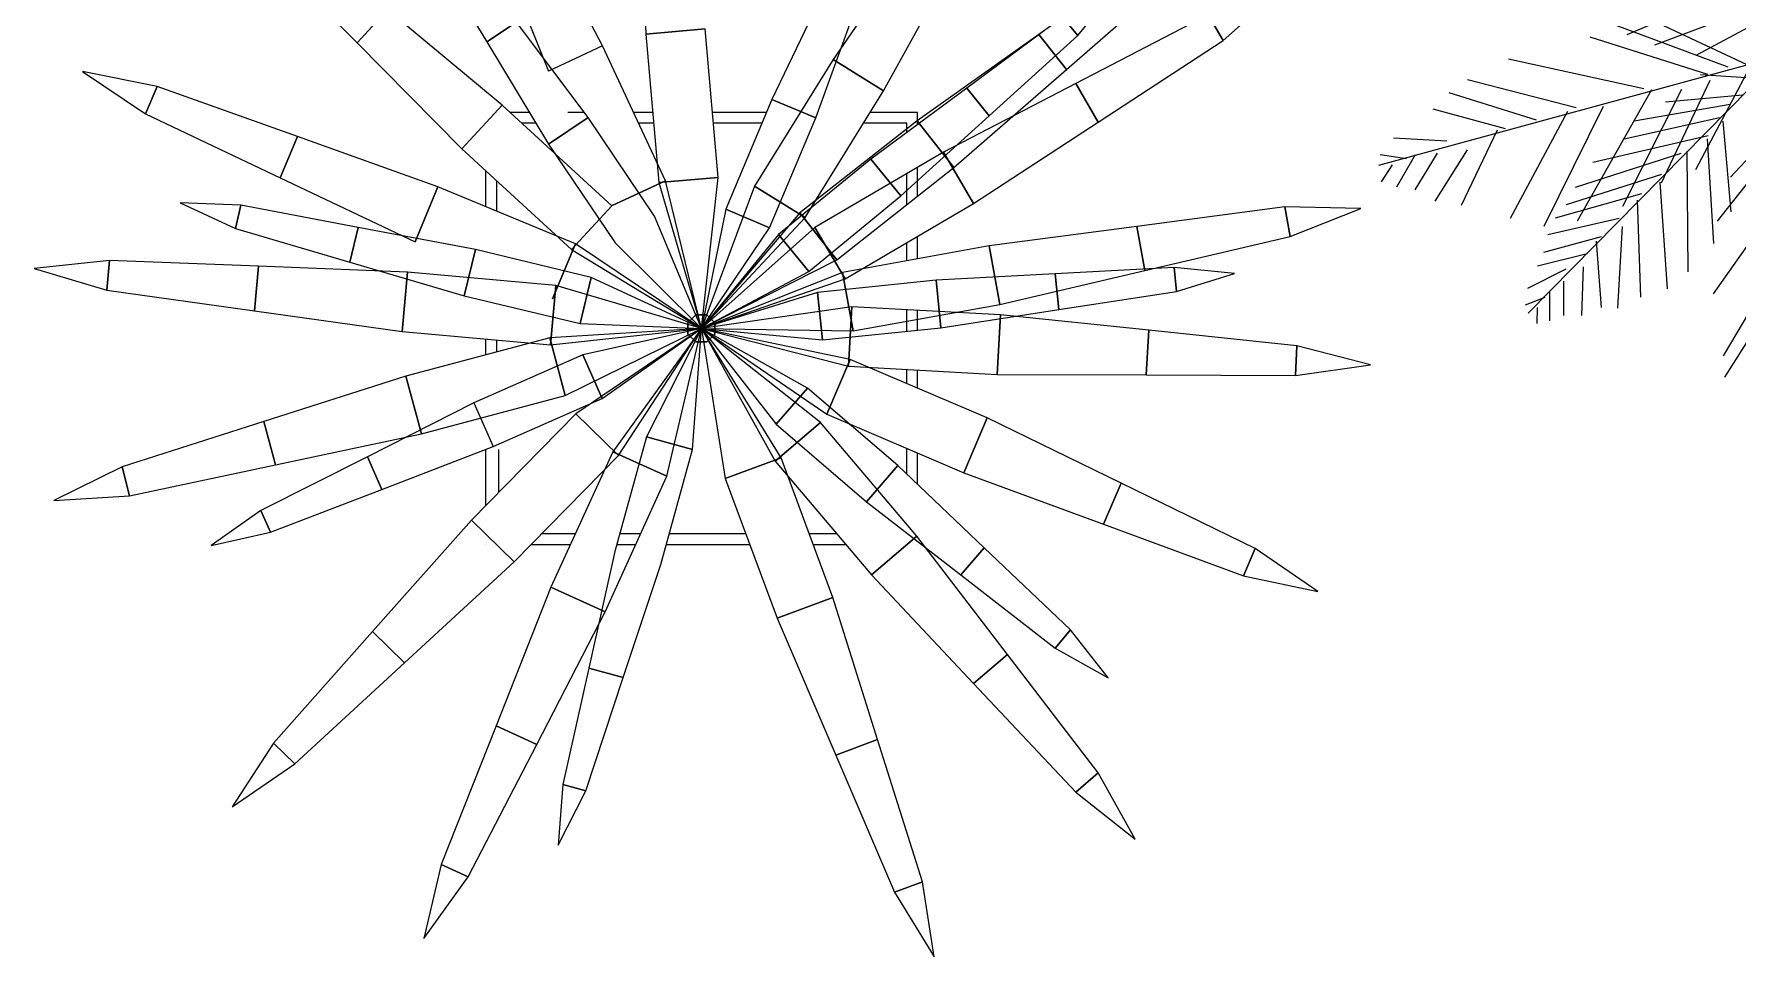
# Model space of a CAD drawing. Header units: inches. Extents: x -250485 to 735580, y -140410 to 288049.
# Drawn here: x 49043.86 to 49089.3, y 21801.2 to 21825.8 of the extents above; entities that cross this region are included whole.
import ezdxf

# ---------------------------------------------------------------- set-up
doc = ezdxf.new("R2010")
doc.units = ezdxf.units.IN
doc.header["$MEASUREMENT"] = 0
doc.layers.get('0').update_dxf_attribs({"lineweight": 0})
doc.layers.add('IFF-PLANTS', color=3, linetype='Continuous', lineweight=0)
doc.layers.add('PEJZAJ', color=7, linetype='Continuous')

# ---------------------------------------------------------------- blocks, each defined once
blk = doc.blocks.new('BITKI4')
at = {"color": 3}
for p, q in [((-0.0443, 0.3087), (-0.0405, 0.2053)), ((-0.0443, 0.3087), (-0.0405, 0.2053)), ((-0.0705, 0.1972), (-0.1189, 0.2888)), ((-0.3137, 0.273), (-0.241, 0.1993)), ((-0.3137, 0.273), (-0.241, 0.1993)), ((-0.147, 0.2757), (-0.108, 0.1797)), ((0.1484, 0.2729), (0.0896, 0.1877)), ((-0.1937, 0.2708), (-0.1509, 0.1999)), ((0.3168, 0.265), (0.2324, 0.2051)), ((0.3168, 0.265), (0.2324, 0.2051)), ((0.1247, 0.1659), (0.1748, 0.2566)), ((0.2516, 0.1807), (0.3296, 0.2488)), ((0.2516, 0.1807), (0.3296, 0.2488)), ((0.2595, 0.2043), (0.2863, 0.2369)), ((0.0829, 0.2346), (0.047, 0.16)), ((0.0775, 0.1471), (0.1058, 0.225)), ((0.3605, 0.2009), (0.3999, 0.2359)), ((-0.241, 0.1993), (-0.22, 0.2221)), ((-0.241, 0.1993), (-0.22, 0.2221)), ((-0.22, 0.2221), (-0.241, 0.1993)), ((-0.22, 0.2221), (-0.241, 0.1993)), ((-0.1403, 0.156), (-0.22, 0.2221)), ((-0.1403, 0.156), (-0.22, 0.2221)), ((-0.1509, 0.1999), (-0.1303, 0.2137)), ((-0.1303, 0.2137), (-0.1509, 0.1999)), ((-0.0806, 0.1475), (-0.1303, 0.2137)), ((0.249, 0.2171), (0.1824, 0.1678)), ((0.249, 0.2171), (0.2595, 0.2043)), ((0.2595, 0.2043), (0.249, 0.2171)), ((0.3501, 0.2187), (0.2582, 0.171)), ((0.3501, 0.2187), (0.3605, 0.2009)), ((0.3605, 0.2009), (0.3501, 0.2187)), ((0.0007, 0.2089), (-0.0405, 0.2053)), ((-0.0405, 0.2053), (0.0007, 0.2089)), ((0.0007, 0.2089), (-0.0405, 0.2053)), ((-0.0405, 0.2053), (0.0007, 0.2089)), ((-0.0405, 0.2053), (-0.0315, 0.1022)), ((-0.0405, 0.2053), (-0.0315, 0.1022)), ((0.0098, 0.1058), (0.0007, 0.2089)), ((0.0098, 0.1058), (0.0007, 0.2089)), ((0.2324, 0.2051), (0.1479, 0.1452)), ((0.2324, 0.2051), (0.1479, 0.1452)), ((0.1981, 0.1486), (0.2595, 0.2043)), ((0.2324, 0.2051), (0.2516, 0.1807)), ((0.2324, 0.2051), (0.2516, 0.1807)), ((0.2516, 0.1807), (0.2324, 0.2051)), ((0.2516, 0.1807), (0.2324, 0.2051)), ((-0.241, 0.1993), (-0.1683, 0.1256)), ((-0.241, 0.1993), (-0.1683, 0.1256)), ((-0.1509, 0.1999), (-0.1081, 0.129)), ((-0.0705, 0.1972), (-0.108, 0.1797)), ((-0.0268, 0.1035), (-0.0705, 0.1972)), ((0.2738, 0.1442), (0.3605, 0.2009)), ((-0.38, 0.169), (-0.4318, 0.1793)), ((-0.4318, 0.1793), (-0.3879, 0.1499)), ((-0.4318, 0.1793), (-0.4318, 0.1793)), ((0.0896, 0.1877), (0.0351, 0.0998)), ((0.1247, 0.1659), (0.0896, 0.1877)), ((0.0896, 0.1877), (0.1247, 0.1659)), ((0.1735, 0.1127), (0.2516, 0.1807)), ((0.1735, 0.1127), (0.2516, 0.1807)), ((-0.3879, 0.1499), (-0.38, 0.169)), ((-0.38, 0.169), (-0.3879, 0.1499)), ((-0.2825, 0.1342), (-0.38, 0.169)), ((0.0702, 0.078), (0.1247, 0.1659)), ((0.1824, 0.1678), (0.1157, 0.1186)), ((0.2582, 0.171), (0.1663, 0.1233)), ((0.1824, 0.1678), (0.1981, 0.1486)), ((0.1981, 0.1486), (0.1824, 0.1678)), ((0.2738, 0.1442), (0.2582, 0.171)), ((0.2582, 0.171), (0.2738, 0.1442)), ((-0.1403, 0.156), (-0.1683, 0.1256)), ((-0.1683, 0.1256), (-0.1403, 0.156)), ((-0.1403, 0.156), (-0.1683, 0.1256)), ((-0.1683, 0.1256), (-0.1403, 0.156)), ((-0.0641, 0.0861), (-0.1403, 0.156)), ((-0.1037, 0.1225), (-0.1403, 0.156)), ((0.047, 0.16), (0.015, 0.0837)), ((0.0775, 0.1471), (0.047, 0.16)), ((0.047, 0.16), (0.0775, 0.1471)), ((-0.3879, 0.1499), (-0.2944, 0.1055)), ((-0.0806, 0.1475), (-0.1081, 0.129)), ((-0.1081, 0.129), (-0.0806, 0.1475)), ((-0.0833, 0.151), (-0.0946, 0.151)), ((-0.0833, 0.151), (-0.0946, 0.151)), ((-0.0833, 0.151), (-0.0946, 0.151)), ((-0.0344, 0.0789), (-0.0806, 0.1475)), ((0.0455, 0.0709), (0.0775, 0.1471)), ((0.1479, 0.1452), (0.0666, 0.0812)), ((0.1479, 0.1452), (0.0666, 0.0812)), ((0.1367, 0.093), (0.1981, 0.1486)), ((0.1407, 0.1371), (0.1407, 0.1435)), ((0.1407, 0.1371), (0.1407, 0.1435)), ((0.1735, 0.1127), (0.1479, 0.1452)), ((0.1479, 0.1452), (0.1735, 0.1127)), ((0.1479, 0.1452), (0.1735, 0.1127)), ((0.1735, 0.1127), (0.1479, 0.1452)), ((0.1872, 0.0876), (0.2738, 0.1442)), ((-0.2825, 0.1342), (-0.2944, 0.1055)), ((-0.2944, 0.1055), (-0.2825, 0.1342)), ((-0.185, 0.0993), (-0.2825, 0.1342)), ((-0.1683, 0.1256), (-0.092, 0.0557)), ((-0.1683, 0.1256), (-0.092, 0.0557)), ((-0.1081, 0.129), (-0.0618, 0.0604)), ((0.1157, 0.1186), (0.0517, 0.0662)), ((0.1663, 0.1233), (0.077, 0.0711)), ((0.1367, 0.093), (0.1157, 0.1186)), ((0.1157, 0.1186), (0.1367, 0.093)), ((0.1872, 0.0876), (0.1663, 0.1233)), ((0.1663, 0.1233), (0.1872, 0.0876)), ((0.0922, 0.0487), (0.1735, 0.1127)), ((0.0922, 0.0487), (0.1735, 0.1127)), ((0.1407, 0.0868), (0.1407, 0.1083)), ((0.1482, 0.0928), (0.1482, 0.1127)), ((0.1482, 0.0928), (0.1482, 0.1127)), ((0.1482, 0.0928), (0.1482, 0.1127)), ((0.1482, 0.0928), (0.1482, 0.1127)), ((0.1482, 0.0928), (0.1482, 0.1127)), ((-0.2944, 0.1055), (-0.2008, 0.0611)), ((-0.185, 0.0993), (-0.2008, 0.0611)), ((-0.2008, 0.0611), (-0.185, 0.0993)), ((-0.0894, 0.0597), (-0.185, 0.0993)), ((-0.0643, 0.086), (-0.0268, 0.1035)), ((-0.0268, 0.1035), (-0.0643, 0.086)), ((0.0098, 0.1058), (-0.0315, 0.1022)), ((0.0098, 0.1058), (-0.0315, 0.1022)), ((-0.0315, 0.1022), (0.0098, 0.1058)), ((-0.0315, 0.1022), (0.0098, 0.1058)), ((-0.0315, 0.1022), (-0.0018, 0.001)), ((-0.0315, 0.1022), (-0.0018, 0.001)), ((-0.0018, 0.001), (-0.0268, 0.1035)), ((-0.0018, 0.001), (0.0098, 0.1058)), ((-0.0018, 0.001), (0.0098, 0.1058)), ((0.0351, 0.0998), (-0.0018, 0.001)), ((0.0351, 0.0998), (0.0702, 0.078)), ((0.0702, 0.078), (0.0351, 0.0998)), ((-0.3217, 0.0865), (-0.3638, 0.0881)), ((-0.3638, 0.0881), (-0.3638, 0.0881)), ((-0.3638, 0.0881), (-0.3255, 0.0704)), ((-0.3255, 0.0704), (-0.3217, 0.0865)), ((-0.3217, 0.0865), (-0.3255, 0.0704)), ((-0.2403, 0.0711), (-0.3217, 0.0865)), ((-0.0641, 0.0861), (-0.092, 0.0557)), ((-0.0641, 0.0861), (-0.092, 0.0557)), ((-0.092, 0.0557), (-0.0641, 0.0861)), ((-0.092, 0.0557), (-0.0641, 0.0861)), ((0.015, 0.0837), (-0.0018, 0.001)), ((0.0455, 0.0709), (0.015, 0.0837)), ((0.015, 0.0837), (0.0455, 0.0709)), ((0.0727, 0.0406), (0.1367, 0.093)), ((0.0979, 0.0354), (0.1872, 0.0876)), ((0.4033, 0.0853), (0.3006, 0.0718)), ((0.4033, 0.0853), (0.3006, 0.0718)), ((0.407, 0.0649), (0.4033, 0.0853)), ((0.4561, 0.0843), (0.4033, 0.0853)), ((0.4033, 0.0853), (0.407, 0.0649)), ((0.407, 0.0649), (0.4033, 0.0853)), ((0.4561, 0.0843), (0.4033, 0.0853)), ((0.4033, 0.0853), (0.407, 0.0649)), ((0.407, 0.0649), (0.4561, 0.0843)), ((0.407, 0.0649), (0.4561, 0.0843)), ((0.4561, 0.0843), (0.4561, 0.0843)), ((0.4561, 0.0843), (0.4561, 0.0843)), ((-0.2461, 0.047), (-0.2403, 0.0711)), ((-0.2403, 0.0711), (-0.2461, 0.047)), ((-0.1589, 0.0558), (-0.2403, 0.0711)), ((-0.0018, 0.001), (-0.0344, 0.0789)), ((0.0666, 0.0812), (-0.0018, 0.001)), ((0.0666, 0.0812), (-0.0018, 0.001)), ((-0.0018, 0.001), (0.0702, 0.078)), ((0.077, 0.0711), (-0.0018, 0.001)), ((0.0922, 0.0487), (0.0666, 0.0812)), ((0.0922, 0.0487), (0.0666, 0.0812)), ((0.0666, 0.0812), (0.0922, 0.0487)), ((0.0666, 0.0812), (0.0922, 0.0487)), ((0.077, 0.0711), (0.0979, 0.0354)), ((0.0979, 0.0354), (0.077, 0.0711)), ((0.3006, 0.0718), (0.198, 0.0584)), ((0.3006, 0.0718), (0.198, 0.0584)), ((0.3006, 0.0718), (0.3062, 0.0413)), ((0.3006, 0.0718), (0.3062, 0.0413)), ((0.3062, 0.0413), (0.3006, 0.0718)), ((0.3062, 0.0413), (0.3006, 0.0718)), ((-0.3255, 0.0704), (-0.2461, 0.047)), ((-0.1053, 0.0215), (-0.0894, 0.0597)), ((-0.0894, 0.0597), (-0.1053, 0.0215)), ((-0.0018, 0.001), (-0.0894, 0.0597)), ((-0.0618, 0.0604), (-0.0018, 0.001)), ((-0.0018, 0.001), (0.0455, 0.0709)), ((0.0517, 0.0662), (-0.0018, 0.001)), ((0.0727, 0.0406), (0.0517, 0.0662)), ((0.0517, 0.0662), (0.0727, 0.0406)), ((0.3062, 0.0413), (0.407, 0.0649)), ((0.3062, 0.0413), (0.407, 0.0649)), ((-0.413, 0.0482), (-0.4654, 0.0425)), ((-0.413, 0.0482), (-0.4654, 0.0425)), ((-0.413, 0.0482), (-0.4148, 0.0276)), ((-0.4148, 0.0276), (-0.413, 0.0482)), ((-0.413, 0.0482), (-0.4148, 0.0276)), ((-0.4148, 0.0276), (-0.413, 0.0482)), ((-0.3095, 0.0441), (-0.413, 0.0482)), ((-0.3095, 0.0441), (-0.413, 0.0482)), ((-0.1589, 0.0558), (-0.1666, 0.0236)), ((-0.1666, 0.0236), (-0.1589, 0.0558)), ((-0.0784, 0.0364), (-0.1589, 0.0558)), ((-0.092, 0.0557), (-0.0018, 0.001)), ((-0.092, 0.0557), (-0.0018, 0.001)), ((-0.0018, 0.001), (0.0922, 0.0487)), ((-0.0018, 0.001), (0.0922, 0.0487)), ((0.198, 0.0584), (0.0962, 0.0399)), ((0.198, 0.0584), (0.0962, 0.0399)), ((0.2054, 0.0177), (0.198, 0.0584)), ((0.198, 0.0584), (0.2054, 0.0177)), ((0.198, 0.0584), (0.2054, 0.0177)), ((0.2054, 0.0177), (0.198, 0.0584)), ((-0.4654, 0.0425), (-0.4654, 0.0425)), ((-0.4654, 0.0425), (-0.4148, 0.0276)), ((-0.4654, 0.0425), (-0.4654, 0.0425)), ((-0.4654, 0.0425), (-0.4148, 0.0276)), ((-0.3123, 0.0132), (-0.3095, 0.0441)), ((-0.3123, 0.0132), (-0.3095, 0.0441)), ((-0.3095, 0.0441), (-0.3123, 0.0132)), ((-0.3095, 0.0441), (-0.3123, 0.0132)), ((-0.206, 0.0401), (-0.3095, 0.0441)), ((-0.206, 0.0401), (-0.3095, 0.0441)), ((-0.2461, 0.047), (-0.1666, 0.0236)), ((-0.2097, -0.0011), (-0.206, 0.0401)), ((-0.206, 0.0401), (-0.2097, -0.0011)), ((-0.2097, -0.0011), (-0.206, 0.0401)), ((-0.206, 0.0401), (-0.2097, -0.0011)), ((-0.103, 0.0308), (-0.206, 0.0401)), ((-0.0784, 0.0364), (-0.0861, 0.0043)), ((-0.0861, 0.0043), (-0.0784, 0.0364)), ((-0.0018, 0.001), (-0.0784, 0.0364)), ((-0.0018, 0.001), (0.0727, 0.0406)), ((0.0962, 0.0399), (-0.0018, 0.001)), ((0.0962, 0.0399), (-0.0018, 0.001)), ((0.1036, -0.0008), (0.0962, 0.0399)), ((0.1036, -0.0008), (0.0962, 0.0399)), ((0.0962, 0.0399), (0.1036, -0.0008)), ((0.0962, 0.0399), (0.1036, -0.0008)), ((0.2438, 0.0388), (0.1611, 0.0344)), ((0.2054, 0.0177), (0.3062, 0.0413)), ((0.2054, 0.0177), (0.3062, 0.0413)), ((0.3265, 0.0432), (0.2438, 0.0388)), ((0.2438, 0.0388), (0.2463, 0.0141)), ((0.2463, 0.0141), (0.2438, 0.0388)), ((0.3265, 0.0432), (0.3282, 0.0267)), ((0.3282, 0.0267), (0.3265, 0.0432)), ((0.3685, 0.0392), (0.3265, 0.0432)), ((0.3282, 0.0267), (0.3685, 0.0392)), ((0.3685, 0.0392), (0.3685, 0.0392)), ((-0.4148, 0.0276), (-0.3123, 0.0132)), ((-0.4148, 0.0276), (-0.3123, 0.0132)), ((-0.103, 0.0308), (-0.1067, -0.0104)), ((-0.103, 0.0308), (-0.1067, -0.0104)), ((-0.1067, -0.0104), (-0.103, 0.0308)), ((-0.1067, -0.0104), (-0.103, 0.0308)), ((-0.0018, 0.001), (-0.103, 0.0308)), ((-0.0018, 0.001), (0.0979, 0.0354)), ((0.0788, 0.0259), (-0.0018, 0.001)), ((0.1611, 0.0344), (0.0788, 0.0259)), ((0.0822, -0.007), (0.0788, 0.0259)), ((0.0788, 0.0259), (0.0822, -0.007)), ((0.1611, 0.0344), (0.1645, 0.0015)), ((0.1645, 0.0015), (0.1611, 0.0344)), ((0.2463, 0.0141), (0.3282, 0.0267)), ((-0.3123, 0.0132), (-0.2097, -0.0011)), ((-0.3123, 0.0132), (-0.2097, -0.0011)), ((-0.1666, 0.0236), (-0.0861, 0.0043)), ((0.1026, 0.016), (-0.0018, 0.001)), ((0.1026, 0.016), (0.1003, -0.0253)), ((0.1003, -0.0253), (0.1026, 0.016)), ((0.2058, 0.0104), (0.1026, 0.016)), ((0.1036, -0.0008), (0.2054, 0.0177)), ((0.1036, -0.0008), (0.2054, 0.0177)), ((0.1645, 0.0015), (0.2463, 0.0141)), ((-0.0018, 0.001), (-0.1071, -0.0056)), ((-0.1067, -0.0104), (-0.0018, 0.001)), ((-0.1067, -0.0104), (-0.0018, 0.001)), ((-0.0965, -0.0455), (-0.0018, 0.001)), ((-0.0018, 0.001), (-0.0891, -0.0583)), ((-0.0018, 0.001), (-0.0891, -0.0583)), ((-0.0861, 0.0043), (-0.0018, 0.001)), ((-0.0018, 0.001), (-0.0842, -0.0173)), ((-0.0708, -0.0476), (-0.0018, 0.001)), ((-0.0018, 0.001), (-0.0635, -0.0846)), ((-0.0595, -0.0873), (-0.0018, 0.001)), ((-0.0595, -0.0873), (-0.0018, 0.001)), ((-0.0018, 0.001), (-0.0399, -0.0743)), ((-0.0259, -0.1017), (-0.0018, 0.001)), ((-0.0112, 0.0049), (-0.0057, 0.0104)), ((-0.0057, 0.0104), (-0.0112, 0.0049)), ((-0.0057, 0.0104), (-0.0112, 0.0049)), ((-0.0112, 0.0049), (-0.0057, 0.0104)), ((-0.0112, 0.0049), (-0.0112, 0.0049)), ((-0.0112, -0.0029), (-0.0112, 0.0049)), ((-0.0112, 0.0049), (-0.0112, 0.0049)), ((-0.0112, 0.0049), (-0.0112, -0.0029)), ((-0.0112, 0.0049), (-0.0112, -0.0029)), ((-0.0112, 0.0049), (-0.0112, 0.0049)), ((-0.0112, -0.0029), (-0.0112, 0.0049)), ((-0.0112, 0.0049), (-0.0112, 0.0049)), ((-0.008, -0.0832), (-0.0018, 0.001)), ((-0.0057, 0.0104), (0.002, 0.0104)), ((0.002, 0.0104), (-0.0057, 0.0104)), ((-0.0057, 0.0104), (-0.0057, 0.0104)), ((-0.0057, 0.0104), (-0.0057, 0.0104)), ((-0.0057, 0.0104), (-0.0057, 0.0104)), ((-0.0057, 0.0104), (-0.0057, 0.0104)), ((0.002, 0.0104), (-0.0057, 0.0104)), ((-0.0057, 0.0104), (0.002, 0.0104)), ((0.1014, -0.0206), (-0.0018, 0.001)), ((-0.0018, 0.001), (0.1036, -0.0008)), ((-0.0018, 0.001), (0.1003, -0.0253)), ((0.1014, -0.0206), (-0.0018, 0.001)), ((-0.0018, 0.001), (0.1036, -0.0008)), ((-0.0018, 0.001), (-0.0018, 0.001)), ((-0.0018, 0.001), (-0.0018, 0.001)), ((-0.0018, 0.001), (-0.0018, 0.001)), ((-0.0018, 0.001), (-0.0018, 0.001)), ((-0.0018, 0.001), (0.0147, -0.1032)), ((0.0535, -0.0888), (-0.0018, 0.001)), ((-0.0018, 0.001), (-0.0018, 0.001)), ((-0.0018, 0.001), (0.0852, -0.0586)), ((-0.0018, 0.001), (-0.0018, 0.001)), ((-0.0018, 0.001), (-0.0018, 0.001)), ((-0.0018, 0.001), (-0.0018, 0.001)), ((-0.0018, 0.001), (-0.0018, 0.001)), ((-0.0018, 0.001), (-0.0018, 0.001)), ((-0.0018, 0.001), (-0.0018, 0.001)), ((-0.0018, 0.001), (-0.0018, 0.001)), ((-0.0018, 0.001), (0.0493, -0.0912)), ((0.0809, -0.0644), (-0.0018, 0.001)), ((-0.0018, 0.001), (-0.0018, 0.001)), ((-0.0018, 0.001), (-0.0018, 0.001)), ((-0.0018, 0.001), (-0.0018, 0.001)), ((-0.0018, 0.001), (-0.0018, 0.001)), ((-0.0018, 0.001), (-0.0018, 0.001)), ((-0.0018, 0.001), (-0.0018, 0.001)), ((-0.0018, 0.001), (-0.0018, 0.001)), ((-0.0018, 0.001), (-0.0018, 0.001)), ((-0.0018, 0.001), (0.0147, -0.1032)), ((0.0535, -0.0888), (-0.0018, 0.001)), ((-0.0018, 0.001), (-0.0018, 0.001)), ((-0.0018, 0.001), (0.0852, -0.0586)), ((-0.0018, 0.001), (-0.0018, 0.001)), ((-0.0018, 0.001), (-0.0018, 0.001)), ((-0.0018, 0.001), (-0.0018, 0.001)), ((-0.0018, 0.001), (-0.0018, 0.001)), ((-0.0018, 0.001), (-0.0018, 0.001)), ((-0.0018, 0.001), (-0.0018, 0.001)), ((-0.0018, 0.001), (0.0501, -0.0655)), ((0.0717, -0.0404), (-0.0018, 0.001)), ((-0.0018, 0.001), (-0.0018, 0.001)), ((-0.0018, 0.001), (0.0822, -0.007)), ((-0.0018, 0.001), (-0.0018, 0.001)), ((-0.0018, 0.001), (-0.0018, 0.001)), ((-0.0018, 0.001), (-0.0018, 0.001)), ((-0.0018, 0.001), (-0.0018, 0.001)), ((0.002, 0.0104), (0.002, 0.0104)), ((0.002, 0.0104), (0.0075, 0.0049)), ((0.0075, 0.0049), (0.002, 0.0104)), ((0.002, 0.0104), (0.002, 0.0104)), ((0.002, 0.0104), (0.002, 0.0104)), ((0.0075, 0.0049), (0.002, 0.0104)), ((0.002, 0.0104), (0.0075, 0.0049)), ((0.002, 0.0104), (0.002, 0.0104)), ((0.0075, 0.0049), (0.0075, -0.0029)), ((0.0075, -0.0029), (0.0075, 0.0049)), ((0.0075, 0.0049), (0.0075, 0.0049)), ((0.0075, 0.0049), (0.0075, 0.0049)), ((0.0075, 0.0049), (0.0075, 0.0049)), ((0.0075, 0.0049), (0.0075, 0.0049)), ((0.0075, -0.0029), (0.0075, 0.0049)), ((0.0075, 0.0049), (0.0075, -0.0029)), ((0.0822, -0.007), (0.1645, 0.0015)), ((0.2036, -0.0309), (0.2058, 0.0104)), ((0.2058, 0.0104), (0.2036, -0.0309)), ((0.3088, -0.0003), (0.2058, 0.0104)), ((-0.2097, -0.0011), (-0.1067, -0.0104)), ((-0.2097, -0.0011), (-0.1067, -0.0104)), ((-0.1071, -0.0056), (-0.2071, -0.0321)), ((-0.0965, -0.0455), (-0.1071, -0.0056)), ((-0.1071, -0.0056), (-0.0965, -0.0455)), ((-0.0112, -0.0029), (-0.0112, -0.0029)), ((-0.0057, -0.0084), (-0.0112, -0.0029)), ((-0.0112, -0.0029), (-0.0112, -0.0029)), ((-0.0112, -0.0029), (-0.0057, -0.0084)), ((-0.0112, -0.0029), (-0.0057, -0.0084)), ((-0.0057, -0.0084), (-0.0112, -0.0029)), ((-0.0112, -0.0029), (-0.0112, -0.0029)), ((-0.0112, -0.0029), (-0.0112, -0.0029)), ((-0.0057, -0.0084), (-0.0057, -0.0084)), ((0.002, -0.0084), (-0.0057, -0.0084)), ((-0.0057, -0.0084), (-0.0057, -0.0084)), ((-0.0057, -0.0084), (0.002, -0.0084)), ((-0.0057, -0.0084), (0.002, -0.0084)), ((-0.0057, -0.0084), (-0.0057, -0.0084)), ((0.002, -0.0084), (-0.0057, -0.0084)), ((-0.0057, -0.0084), (-0.0057, -0.0084)), ((0.0075, -0.0029), (0.002, -0.0084)), ((0.002, -0.0084), (0.0075, -0.0029)), ((0.002, -0.0084), (0.0075, -0.0029)), ((0.0075, -0.0029), (0.002, -0.0084)), ((0.002, -0.0084), (0.002, -0.0084)), ((0.002, -0.0084), (0.002, -0.0084)), ((0.002, -0.0084), (0.002, -0.0084)), ((0.002, -0.0084), (0.002, -0.0084)), ((0.0075, -0.0029), (0.0075, -0.0029)), ((0.0075, -0.0029), (0.0075, -0.0029)), ((0.0075, -0.0029), (0.0075, -0.0029)), ((0.0075, -0.0029), (0.0075, -0.0029)), ((0.3071, -0.0313), (0.3088, -0.0003)), ((0.3088, -0.0003), (0.3071, -0.0313)), ((0.4118, -0.0111), (0.3088, -0.0003)), ((0.4118, -0.0111), (0.4107, -0.0318)), ((0.4107, -0.0318), (0.4118, -0.0111)), ((0.4629, -0.0242), (0.4118, -0.0111)), ((-0.0842, -0.0173), (-0.1599, -0.0508)), ((-0.0842, -0.0173), (-0.0708, -0.0476)), ((-0.0708, -0.0476), (-0.0842, -0.0173)), ((0.0852, -0.0586), (0.1014, -0.0206)), ((0.0852, -0.0586), (0.1014, -0.0206)), ((0.1014, -0.0206), (0.0852, -0.0586)), ((0.1014, -0.0206), (0.0852, -0.0586)), ((0.1965, -0.0612), (0.1014, -0.0206)), ((0.1965, -0.0612), (0.1014, -0.0206)), ((-0.2071, -0.0321), (-0.3057, -0.0637)), ((-0.2071, -0.0321), (-0.1964, -0.0721)), ((-0.1964, -0.0721), (-0.2071, -0.0321)), ((0.1003, -0.0253), (0.2036, -0.0309)), ((0.2036, -0.0309), (0.3071, -0.0313)), ((0.3071, -0.0313), (0.4107, -0.0318)), ((0.4107, -0.0318), (0.4629, -0.0242)), ((0.4629, -0.0242), (0.4629, -0.0242)), ((-0.1964, -0.0721), (-0.0965, -0.0455)), ((0.0501, -0.0655), (0.0717, -0.0404)), ((0.0717, -0.0404), (0.0501, -0.0655)), ((0.1345, -0.0943), (0.0717, -0.0404)), ((-0.1599, -0.0508), (-0.2338, -0.0881)), ((-0.0891, -0.0583), (-0.1615, -0.1321)), ((-0.0891, -0.0583), (-0.1615, -0.1321)), ((-0.1599, -0.0508), (-0.1465, -0.0811)), ((-0.1465, -0.0811), (-0.0708, -0.0476)), ((-0.0891, -0.0583), (-0.0595, -0.0873)), ((-0.0891, -0.0583), (-0.0595, -0.0873)), ((-0.0595, -0.0873), (-0.0891, -0.0583)), ((-0.0595, -0.0873), (-0.0891, -0.0583)), ((0.0852, -0.0586), (0.1803, -0.0992)), ((0.0852, -0.0586), (0.1803, -0.0992)), ((-0.3057, -0.0637), (-0.4043, -0.0952)), ((-0.3057, -0.0637), (-0.2977, -0.0937)), ((-0.2977, -0.0937), (-0.3057, -0.0637)), ((0.0809, -0.0644), (0.0493, -0.0912)), ((0.0493, -0.0912), (0.0809, -0.0644)), ((0.0501, -0.0655), (0.1129, -0.1194)), ((0.1478, -0.1433), (0.0809, -0.0644)), ((0.1803, -0.0992), (0.1965, -0.0612)), ((0.1965, -0.0612), (0.1803, -0.0992)), ((0.1965, -0.0612), (0.1803, -0.0992)), ((0.1803, -0.0992), (0.1965, -0.0612)), ((0.2896, -0.1065), (0.1965, -0.0612)), ((0.2896, -0.1065), (0.1965, -0.0612)), ((-0.2977, -0.0937), (-0.1964, -0.0721)), ((-0.2238, -0.1108), (-0.1465, -0.0811)), ((-0.0399, -0.0743), (-0.062, -0.154)), ((-0.0399, -0.0743), (-0.008, -0.0832)), ((-0.008, -0.0832), (-0.0399, -0.0743)), ((0.1407, -0.1002), (0.1407, -0.0823)), ((-0.399, -0.1152), (-0.2977, -0.0937)), ((-0.2338, -0.0881), (-0.3078, -0.1254)), ((-0.2238, -0.1108), (-0.2338, -0.0881)), ((-0.2338, -0.0881), (-0.2238, -0.1108)), ((-0.132, -0.1611), (-0.0595, -0.0873)), ((-0.132, -0.1611), (-0.0595, -0.0873)), ((-0.0635, -0.0846), (-0.1064, -0.1787)), ((-0.0259, -0.1017), (-0.0635, -0.0846)), ((-0.0635, -0.0846), (-0.0259, -0.1017)), ((-0.0301, -0.1629), (-0.008, -0.0832)), ((0.0147, -0.1032), (0.0535, -0.0888)), ((0.0147, -0.1032), (0.0535, -0.0888)), ((0.0535, -0.0888), (0.0147, -0.1032)), ((0.0535, -0.0888), (0.0147, -0.1032)), ((0.0493, -0.0912), (0.1163, -0.1701)), ((0.0895, -0.1858), (0.0535, -0.0888)), ((0.0895, -0.1858), (0.0535, -0.0888)), ((0.1129, -0.1194), (0.1345, -0.0943)), ((0.1345, -0.0943), (0.1129, -0.1194)), ((0.1945, -0.1513), (0.1345, -0.0943)), ((-0.4043, -0.0952), (-0.4516, -0.1185)), ((-0.399, -0.1152), (-0.4043, -0.0952)), ((-0.4043, -0.0952), (-0.399, -0.1152)), ((-0.0687, -0.1958), (-0.0259, -0.1017)), ((0.0147, -0.1032), (0.0507, -0.2001)), ((0.0147, -0.1032), (0.0507, -0.2001)), ((0.1803, -0.0992), (0.2775, -0.135)), ((0.1803, -0.0992), (0.2775, -0.135)), ((0.2896, -0.1065), (0.2775, -0.135)), ((0.2896, -0.1065), (0.2775, -0.135)), ((0.2775, -0.135), (0.2896, -0.1065)), ((0.2775, -0.135), (0.2896, -0.1065)), ((0.3827, -0.1519), (0.2896, -0.1065)), ((0.3827, -0.1519), (0.2896, -0.1065)), ((-0.4516, -0.1185), (-0.399, -0.1152)), ((-0.3011, -0.1405), (-0.2238, -0.1108)), ((-0.4516, -0.1185), (-0.4516, -0.1185)), ((-0.3078, -0.1254), (-0.3423, -0.1497)), ((-0.3011, -0.1405), (-0.3078, -0.1254)), ((-0.3078, -0.1254), (-0.3011, -0.1405)), ((0.1129, -0.1194), (0.1783, -0.1702)), ((-0.3423, -0.1497), (-0.3011, -0.1405)), ((-0.1615, -0.1321), (-0.2303, -0.2095)), ((-0.1615, -0.1321), (-0.2303, -0.2095)), ((-0.1615, -0.1321), (-0.132, -0.1611)), ((-0.132, -0.1611), (-0.1615, -0.1321)), ((-0.1615, -0.1321), (-0.132, -0.1611)), ((-0.132, -0.1611), (-0.1615, -0.1321)), ((0.2775, -0.135), (0.3746, -0.1709)), ((0.2775, -0.135), (0.3746, -0.1709)), ((-0.3423, -0.1497), (-0.3423, -0.1497)), ((-0.1518, -0.149), (-0.1518, -0.149)), ((-0.1518, -0.149), (-0.1518, -0.149)), ((-0.1518, -0.149), (-0.1518, -0.149)), ((-0.1518, -0.149), (-0.1518, -0.149)), ((0.1163, -0.1701), (0.1478, -0.1433)), ((0.1478, -0.1433), (0.1163, -0.1701)), ((0.2108, -0.2255), (0.1478, -0.1433)), ((0.1482, -0.149), (0.1482, -0.149)), ((0.1482, -0.149), (0.1482, -0.149)), ((0.1482, -0.149), (0.1482, -0.149)), ((0.1482, -0.149), (0.1482, -0.149)), ((0.1945, -0.1513), (0.1783, -0.1702)), ((0.1783, -0.1702), (0.1945, -0.1513)), ((0.2546, -0.2084), (0.1945, -0.1513)), ((0.3746, -0.1709), (0.3827, -0.1519)), ((0.3827, -0.1519), (0.3746, -0.1709)), ((0.3746, -0.1709), (0.3827, -0.1519)), ((0.3827, -0.1519), (0.3746, -0.1709)), ((0.4262, -0.1817), (0.3827, -0.1519)), ((0.4262, -0.1817), (0.3827, -0.1519)), ((-0.2082, -0.2312), (-0.132, -0.1611)), ((-0.2082, -0.2312), (-0.132, -0.1611)), ((-0.062, -0.154), (-0.0801, -0.2349)), ((-0.0562, -0.2415), (-0.0301, -0.1629)), ((0.1163, -0.1701), (0.1872, -0.2455)), ((0.1783, -0.1702), (0.2438, -0.221)), ((0.3746, -0.1709), (0.4262, -0.1817)), ((0.3746, -0.1709), (0.4262, -0.1817)), ((-0.1064, -0.1787), (-0.1445, -0.2749)), ((-0.1064, -0.1787), (-0.0687, -0.1958)), ((-0.0687, -0.1958), (-0.1064, -0.1787)), ((0.0507, -0.2001), (0.0895, -0.1858)), ((0.0895, -0.1858), (0.0507, -0.2001)), ((0.0507, -0.2001), (0.0895, -0.1858)), ((0.0895, -0.1858), (0.0507, -0.2001)), ((0.1205, -0.2845), (0.0895, -0.1858)), ((0.1205, -0.2845), (0.0895, -0.1858)), ((0.4262, -0.1817), (0.4262, -0.1817)), ((0.4262, -0.1817), (0.4262, -0.1817)), ((-0.1163, -0.2878), (-0.0687, -0.1958)), ((0.0507, -0.2001), (0.0915, -0.2953)), ((0.0507, -0.2001), (0.0915, -0.2953)), ((-0.2303, -0.2095), (-0.2991, -0.2869)), ((-0.2303, -0.2095), (-0.2991, -0.2869)), ((-0.2082, -0.2312), (-0.2303, -0.2095)), ((-0.2082, -0.2312), (-0.2303, -0.2095)), ((-0.2303, -0.2095), (-0.2082, -0.2312)), ((-0.2303, -0.2095), (-0.2082, -0.2312)), ((0.2546, -0.2084), (0.2438, -0.221)), ((0.2438, -0.221), (0.2546, -0.2084)), ((0.2806, -0.2416), (0.2546, -0.2084)), ((0.2438, -0.221), (0.2806, -0.2416)), ((-0.2843, -0.3014), (-0.2082, -0.2312)), ((-0.2843, -0.3014), (-0.2082, -0.2312)), ((-0.0801, -0.2349), (-0.0982, -0.3157)), ((-0.0562, -0.2415), (-0.0801, -0.2349)), ((-0.0801, -0.2349), (-0.0562, -0.2415)), ((0.1872, -0.2455), (0.2108, -0.2255)), ((0.2108, -0.2255), (0.1872, -0.2455)), ((0.2738, -0.3076), (0.2108, -0.2255)), ((-0.0822, -0.3201), (-0.0562, -0.2415)), ((0.1872, -0.2455), (0.2581, -0.321)), ((0.2806, -0.2416), (0.2806, -0.2416)), ((-0.1445, -0.2749), (-0.1827, -0.3712)), ((-0.1445, -0.2749), (-0.1163, -0.2878)), ((-0.1163, -0.2878), (-0.1445, -0.2749)), ((-0.2991, -0.2869), (-0.3279, -0.3311)), ((-0.2991, -0.2869), (-0.3279, -0.3311)), ((-0.2991, -0.2869), (-0.2843, -0.3014)), ((-0.2843, -0.3014), (-0.2991, -0.2869)), ((-0.2991, -0.2869), (-0.2843, -0.3014)), ((-0.2843, -0.3014), (-0.2991, -0.2869)), ((-0.1639, -0.3798), (-0.1163, -0.2878)), ((0.1205, -0.2845), (0.0915, -0.2953)), ((0.1205, -0.2845), (0.0915, -0.2953)), ((0.0915, -0.2953), (0.1205, -0.2845)), ((0.0915, -0.2953), (0.1205, -0.2845)), ((0.0915, -0.2953), (0.1323, -0.3905)), ((0.0915, -0.2953), (0.1323, -0.3905)), ((0.1516, -0.3833), (0.1205, -0.2845)), ((0.1516, -0.3833), (0.1205, -0.2845)), ((-0.3279, -0.3311), (-0.2843, -0.3014)), ((-0.3279, -0.3311), (-0.2843, -0.3014)), ((0.2738, -0.3076), (0.2581, -0.321)), ((0.2581, -0.321), (0.2738, -0.3076)), ((0.2994, -0.3537), (0.2738, -0.3076)), ((-0.0982, -0.3157), (-0.1013, -0.3578)), ((-0.0822, -0.3201), (-0.0982, -0.3157)), ((-0.0982, -0.3157), (-0.0822, -0.3201)), ((-0.3279, -0.3311), (-0.3279, -0.3311)), ((-0.3279, -0.3311), (-0.3279, -0.3311)), ((-0.1013, -0.3578), (-0.0822, -0.3201)), ((0.2581, -0.321), (0.2994, -0.3537)), ((0.2994, -0.3537), (0.2994, -0.3537)), ((-0.1013, -0.3578), (-0.1013, -0.3578)), ((-0.1827, -0.3712), (-0.1947, -0.4226)), ((-0.1639, -0.3798), (-0.1827, -0.3712)), ((-0.1827, -0.3712), (-0.1639, -0.3798)), ((-0.1947, -0.4226), (-0.1639, -0.3798)), ((0.1323, -0.3905), (0.1516, -0.3833)), ((0.1516, -0.3833), (0.1323, -0.3905)), ((0.1323, -0.3905), (0.1516, -0.3833)), ((0.1516, -0.3833), (0.1323, -0.3905)), ((0.1323, -0.3905), (0.1599, -0.4354)), ((0.1323, -0.3905), (0.1599, -0.4354)), ((0.1599, -0.4354), (0.1516, -0.3833)), ((0.1599, -0.4354), (0.1516, -0.3833))]:
    blk.add_line(p, q, dxfattribs=at)
at = {"color": 1}
for p, q in [((-0.1214, 0.151), (-0.1348, 0.151)), ((-0.1214, 0.151), (-0.1348, 0.151)), ((-0.1214, 0.151), (-0.1348, 0.151)), ((-0.1214, 0.151), (-0.1348, 0.151)), ((-0.1214, 0.151), (-0.1348, 0.151)), ((-0.1214, 0.151), (-0.1348, 0.151)), ((-0.1169, 0.1435), (-0.1266, 0.1435)), ((-0.1169, 0.1435), (-0.1266, 0.1435)), ((-0.0357, 0.151), (-0.049, 0.151)), ((-0.0357, 0.151), (-0.049, 0.151)), ((-0.0357, 0.151), (-0.049, 0.151)), ((-0.0357, 0.151), (-0.049, 0.151)), ((-0.0357, 0.151), (-0.049, 0.151)), ((-0.0357, 0.151), (-0.049, 0.151)), ((-0.0351, 0.1435), (-0.0455, 0.1435)), ((-0.0351, 0.1435), (-0.0455, 0.1435)), ((0.0433, 0.151), (0.0058, 0.151)), ((0.0433, 0.151), (0.0058, 0.151)), ((0.0433, 0.151), (0.0058, 0.151)), ((0.0433, 0.151), (0.0058, 0.151)), ((0.0433, 0.151), (0.0058, 0.151)), ((0.0433, 0.151), (0.0058, 0.151)), ((0.0401, 0.1435), (0.0065, 0.1435)), ((0.0401, 0.1435), (0.0065, 0.1435)), ((0.1407, 0.1435), (0.1108, 0.1435)), ((0.1407, 0.1435), (0.1108, 0.1435)), ((0.1482, 0.151), (0.1155, 0.151)), ((0.1482, 0.151), (0.1155, 0.151)), ((0.1482, 0.151), (0.1155, 0.151)), ((0.1482, 0.151), (0.1155, 0.151)), ((0.1482, 0.151), (0.1155, 0.151)), ((0.1482, 0.151), (0.1155, 0.151)), ((0.1482, 0.1426), (0.1482, 0.151)), ((0.1482, 0.1426), (0.1482, 0.151)), ((0.1482, 0.1426), (0.1482, 0.151)), ((0.1482, 0.1426), (0.1482, 0.151)), ((0.1482, 0.1426), (0.1482, 0.151)), ((0.1482, 0.1426), (0.1482, 0.151)), ((0.1482, 0.151), (0.1482, 0.151)), ((0.1482, 0.151), (0.1482, 0.151)), ((0.1482, 0.151), (0.1482, 0.151)), ((0.1482, 0.151), (0.1482, 0.151)), ((-0.1518, 0.1105), (-0.1518, 0.0856)), ((-0.1443, 0.1036), (-0.1443, 0.0825)), ((0.1407, 0.048), (0.1407, 0.0604)), ((0.1407, 0.048), (0.1407, 0.0604)), ((0.1482, 0.0493), (0.1482, 0.0647)), ((0.1482, 0.0493), (0.1482, 0.0647)), ((0.1482, 0.0493), (0.1482, 0.0647)), ((0.1482, 0.0493), (0.1482, 0.0647)), ((0.1482, 0.0493), (0.1482, 0.0647)), ((0.1482, 0.0493), (0.1482, 0.0647)), ((0.1407, -0.0009), (0.1407, 0.014)), ((0.1407, -0.0009), (0.1407, 0.014)), ((0.1482, -0.0002), (0.1482, 0.0136)), ((0.1482, -0.0002), (0.1482, 0.0136)), ((0.1482, -0.0002), (0.1482, 0.0136)), ((0.1482, -0.0002), (0.1482, 0.0136)), ((0.1482, -0.0002), (0.1482, 0.0136)), ((0.1482, -0.0002), (0.1482, 0.0136)), ((-0.1518, -0.0063), (-0.1518, -0.0174)), ((-0.1443, -0.007), (-0.1443, -0.0155)), ((0.1407, -0.0373), (0.1407, -0.0275)), ((0.1407, -0.0373), (0.1407, -0.0275)), ((0.1482, -0.0405), (0.1482, -0.0279)), ((0.1482, -0.0405), (0.1482, -0.0279)), ((0.1482, -0.0405), (0.1482, -0.0279)), ((0.1482, -0.0405), (0.1482, -0.0279)), ((0.1482, -0.0405), (0.1482, -0.0279)), ((0.1482, -0.0405), (0.1482, -0.0279)), ((0.1407, -0.1002), (0.1407, -0.0823)), ((-0.1518, -0.0832), (-0.1518, -0.1222)), ((-0.1428, -0.0832), (-0.1428, -0.113)), ((0.1482, -0.1073), (0.1482, -0.0855)), ((0.1482, -0.1073), (0.1482, -0.0855)), ((0.1482, -0.1073), (0.1482, -0.0855)), ((0.1482, -0.1073), (0.1482, -0.0855)), ((0.1482, -0.1073), (0.1482, -0.0855)), ((0.1482, -0.1073), (0.1482, -0.0855)), ((-0.1128, -0.1415), (-0.0894, -0.1415)), ((-0.0585, -0.1415), (-0.044, -0.1415)), ((-0.0242, -0.1415), (0.0289, -0.1415)), ((0.073, -0.1415), (0.092, -0.1415)), ((-0.1201, -0.149), (-0.0929, -0.149)), ((-0.0606, -0.149), (-0.0474, -0.149)), ((-0.0262, -0.149), (0.0317, -0.149)), ((0.0758, -0.149), (0.0984, -0.149))]:
    blk.add_line(p, q, dxfattribs=at)
blk = doc.blocks.new('PALM')
at = {"layer": 'IFF-PLANTS', "linetype": 'ByBlock'}
for p, q in [((-323.7, 29.3), (-458.2, 59.3)), ((-291.5, 1.6), (-440.5, 39.8)), ((-216.7, -53.6), (-395.6, -22.9)), ((-380.2, -170), (-461.4, -83)), ((-344.9, -165.9), (-431.3, -66.9)), ((-294.7, -169.5), (-398.4, -63.8)), ((-266.3, -162.7), (-351.7, -66.1)), ((-180.2, -99.8), (-329.1, -82.3)), ((-237.2, -164.1), (-309.1, -78.7)), ((-416, -160.1), (-491.1, -93.2)), ((-484.9, -159), (-528.6, -118.3)), ((-451.5, -170), (-504.7, -107.8)), ((-160.5, -113.1), (-279.3, -108.8)), ((-535.6, -167.1), (-561.3, -141.3)), ((-514.4, -163.5), (-544.5, -133.9)), ((-167.9, -187.4), (-303.1, -145.6)), ((-560, -163.6), (-574.6, -150)), ((-111.5, -159.7), (-574.6, -424.7)), ((-146.2, -169.7), (-573, -166.4)), ((-544.9, -165.5), (-568.8, -176)), ((-470.1, -166.8), (-524.3, -199.2)), ((-262.9, -164), (-386, -241.1)), ((-213.3, -210.9), (-344.7, -163.9)), ((-502, -172.2), (-551.9, -188.5)), ((-443.3, -169.3), (-507.1, -205.9)), ((-411.7, -169.6), (-487.8, -217.4)), ((-370.9, -171.6), (-467.1, -225.4)), ((-336.9, -170.9), (-446.1, -227.6)), ((-301.9, -172.6), (-423.1, -234.6)), ((-245.7, -227.7), (-398.7, -177.1)), ((-237.4, -169.9), (-340, -235.1)), ((-216.5, -172.1), (-314.6, -241.1)), ((-197.6, -169.5), (-270.8, -230.3)), ((-170.9, -172), (-216.6, -223.6)), ((-272.1, -253), (-450.6, -204)), ((-185.9, -206.6), (-248.5, -342.8)), ((-167.2, -191.9), (-207.9, -303.6)), ((-328.5, -280.6), (-484.2, -228)), ((-209.9, -217.4), (-279.7, -352.4)), ((-127.3, -221.3), (-203.8, -244.8)), ((-127.8, -242.4), (-230.7, -289.6)), ((-364, -307.3), (-506.5, -264.3)), ((-277.8, -260.9), (-369.7, -404)), ((-142.3, -280.6), (-245.8, -322.6)), ((-353, -303.2), (-423, -421.8)), ((-441.1, -352.2), (-537.7, -318.4)), ((-398.4, -326.7), (-450.4, -426.2)), ((-484.1, -361.3), (-556.9, -344.8)), ((-432.7, -346.2), (-478.5, -425.9)), ((-513.1, -384.6), (-564.3, -371.7)), ((-533.8, -401.9), (-577.7, -390.2)), ((-494.2, -386.3), (-537.8, -435.3)), ((-562.3, -413.5), (-586.6, -407.9)), ((-544.8, -406), (-564, -432.4))]:
    blk.add_line(p, q, dxfattribs=at)

msp = doc.modelspace()

# ---------------------------------------------------------------- block references
at = {"layer": 'IFF-PLANTS', "color": 7, "xscale": -0.0217247684024156, "yscale": 0.0217247683904134, "zscale": 0.0217247683944911, "rotation": 225}
msp.add_blockref('PALM', (49095.068, 21824.604), dxfattribs=at)
at = {"layer": 'PEJZAJ', "color": 7, "xscale": 38.40000000002329, "yscale": 38.39999999999418, "zscale": 38.40000000000001}
msp.add_blockref('BITKI4', (49061.729, 21817.916), dxfattribs=at)

doc.saveas('drawing.dxf')
